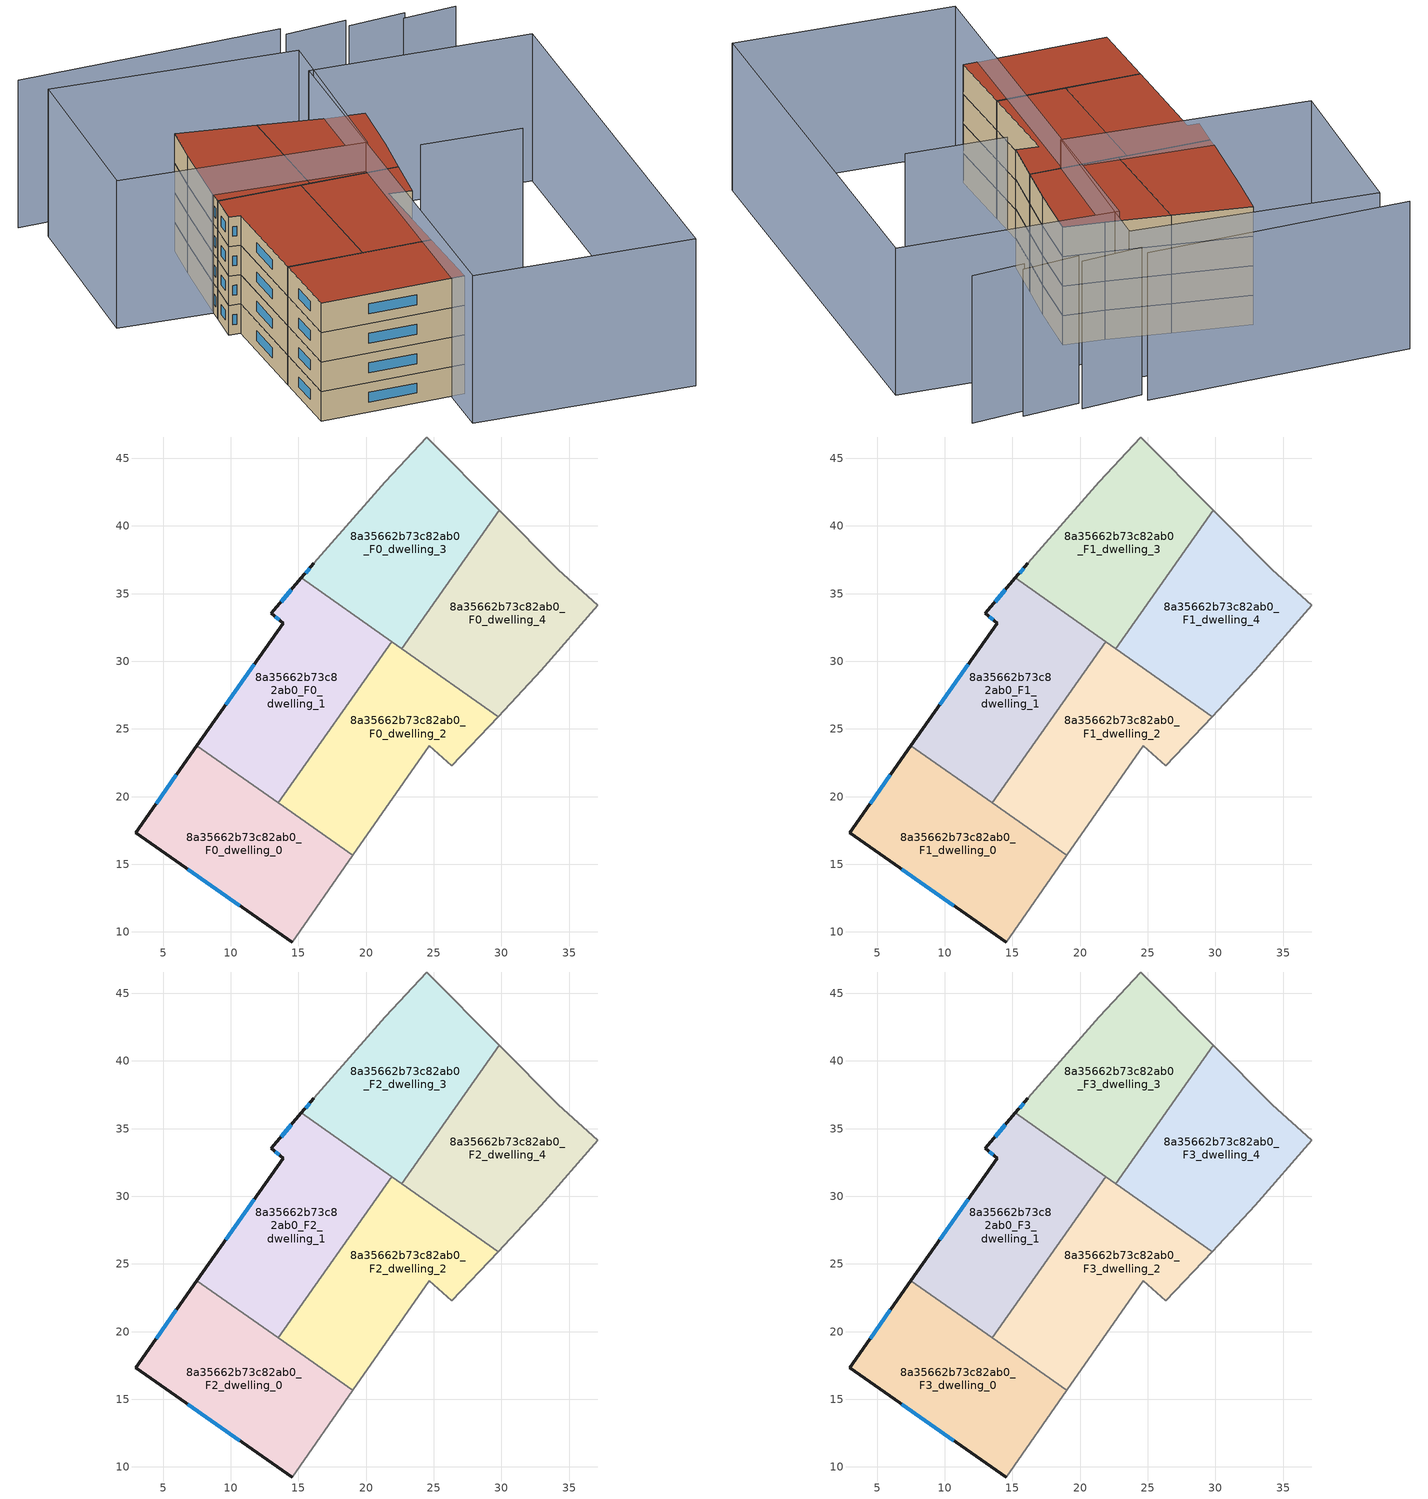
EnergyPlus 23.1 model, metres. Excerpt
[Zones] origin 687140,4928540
8a35662b73c82ab0_F0_dwelling_0
 floor ground (EU_floor_Construction): 19.01,15.66 14.53,9.26 2.97,17.35 7.5,23.76 z0
 wall outside (EU_wall_Construction): 7.5,23.76 2.97,17.35 14.53,9.26 z0:3
 wall adiabatic (EU_wall_Construction): 14.53,9.26 19.01,15.66 z0:3
 wall to 8a35662b73c82ab0_F0_dwelling_1 (EU_wall_Construction): 13.5,19.54 7.5,23.76 z0:3
 wall to 8a35662b73c82ab0_F0_dwelling_2 (EU_wall_Construction): 19.01,15.66 13.5,19.54 z0:3
 window (EU_Window_Construction): 6.82,14.65 10.68,11.95 / 5.99,21.62 4.48,19.49 z1:2
8a35662b73c82ab0_F0_dwelling_1
 floor ground (EU_floor_Construction): 21.89,31.46 13.5,19.54 7.5,23.76 13.87,32.81 12.98,33.55 15.21,36.16 z0
 wall outside (EU_wall_Construction): 15.21,36.16 12.98,33.55 13.87,32.81 7.5,23.76 z0:3
 wall to 8a35662b73c82ab0_F0_dwelling_3 (EU_wall_Construction): 21.89,31.46 15.21,36.16 z0:3
 wall to 8a35662b73c82ab0_F0_dwelling_2 (EU_wall_Construction): 13.5,19.54 21.89,31.46 z0:3
 window (EU_Window_Construction): 13.28,33.3 13.58,33.05 / 14.47,35.29 13.73,34.42 / 11.75,29.79 9.62,26.78 z1:2
8a35662b73c82ab0_F0_dwelling_2
 floor ground (EU_floor_Construction): 29.75,25.92 26.35,22.29 24.68,23.77 19.01,15.66 13.5,19.54 21.89,31.46 z0
 wall adiabatic (EU_wall_Construction): 19.01,15.66 24.68,23.77 26.35,22.29 29.75,25.92 z0:3
 wall to 8a35662b73c82ab0_F0_dwelling_4 (EU_wall_Construction): 29.75,25.92 22.63,30.93 z0:3
 wall to 8a35662b73c82ab0_F0_dwelling_3 (EU_wall_Construction): 22.63,30.94 21.89,31.46 z0:3
8a35662b73c82ab0_F0_dwelling_3
 floor ground (EU_floor_Construction): 24.48,46.58 29.84,41.18 22.63,30.93 15.21,36.16 16.15,37.26 21.43,43.26 z0
 wall outside (EU_wall_Construction): 16.15,37.26 15.21,36.16 z0:3
 wall adiabatic (EU_wall_Construction): 29.84,41.18 24.48,46.58 21.43,43.26 16.15,37.26 z0:3
 wall to 8a35662b73c82ab0_F0_dwelling_4 (EU_wall_Construction): 22.63,30.93 29.85,41.18 z0:3
 window (EU_Window_Construction): 15.84,36.89 15.53,36.52 z1:2
8a35662b73c82ab0_F0_dwelling_4
 floor ground (EU_floor_Construction): 34.22,36.78 37.13,34.14 32.95,29.34 29.75,25.92 22.63,30.93 29.84,41.18 z0
 wall adiabatic (EU_wall_Construction): 29.75,25.92 32.95,29.34 37.13,34.14 34.22,36.78 29.84,41.18 z0:3
8a35662b73c82ab0_F1_dwelling_0
 floor to 8a35662b73c82ab0_F0_dwelling_0 (EU_floor_Construction): 19.01,15.66 14.53,9.26 2.97,17.35 7.5,23.76 z3
 wall outside (EU_wall_Construction): 7.5,23.76 2.97,17.35 14.53,9.26 z3:6
 wall adiabatic (EU_wall_Construction): 14.53,9.26 19.01,15.66 z3:6
 wall to 8a35662b73c82ab0_F1_dwelling_1 (EU_wall_Construction): 13.5,19.54 7.5,23.76 z3:6
 wall to 8a35662b73c82ab0_F1_dwelling_2 (EU_wall_Construction): 19.01,15.66 13.5,19.54 z3:6
 window (EU_Window_Construction): 6.82,14.65 10.68,11.95 / 5.99,21.62 4.48,19.49 z4:5
8a35662b73c82ab0_F1_dwelling_1
 floor to 8a35662b73c82ab0_F0_dwelling_1 (EU_floor_Construction): 21.89,31.46 13.5,19.54 7.5,23.76 13.87,32.81 12.98,33.55 15.21,36.16 z3
 wall outside (EU_wall_Construction): 15.21,36.16 12.98,33.55 13.87,32.81 7.5,23.76 z3:6
 wall to 8a35662b73c82ab0_F1_dwelling_3 (EU_wall_Construction): 21.89,31.46 15.21,36.16 z3:6
 wall to 8a35662b73c82ab0_F1_dwelling_2 (EU_wall_Construction): 13.5,19.54 21.89,31.46 z3:6
 window (EU_Window_Construction): 13.28,33.3 13.58,33.05 / 14.47,35.29 13.73,34.42 / 11.75,29.79 9.62,26.78 z4:5
8a35662b73c82ab0_F1_dwelling_2
 floor to 8a35662b73c82ab0_F0_dwelling_2 (EU_floor_Construction): 29.75,25.92 26.35,22.29 24.68,23.77 19.01,15.66 13.5,19.54 21.89,31.46 z3
 wall adiabatic (EU_wall_Construction): 19.01,15.66 24.68,23.77 26.35,22.29 29.75,25.92 z3:6
 wall to 8a35662b73c82ab0_F1_dwelling_4 (EU_wall_Construction): 29.75,25.92 22.63,30.93 z3:6
 wall to 8a35662b73c82ab0_F1_dwelling_3 (EU_wall_Construction): 22.63,30.94 21.89,31.46 z3:6
8a35662b73c82ab0_F1_dwelling_3
 floor to 8a35662b73c82ab0_F0_dwelling_3 (EU_floor_Construction): 24.48,46.58 29.84,41.18 22.63,30.93 15.21,36.16 16.15,37.26 21.43,43.26 z3
 wall outside (EU_wall_Construction): 16.15,37.26 15.21,36.16 z3:6
 wall adiabatic (EU_wall_Construction): 29.84,41.18 24.48,46.58 21.43,43.26 16.15,37.26 z3:6
 wall to 8a35662b73c82ab0_F1_dwelling_4 (EU_wall_Construction): 22.63,30.93 29.85,41.18 z3:6
 window (EU_Window_Construction): 15.84,36.89 15.53,36.52 z4:5
8a35662b73c82ab0_F1_dwelling_4
 floor to 8a35662b73c82ab0_F0_dwelling_4 (EU_floor_Construction): 34.22,36.78 37.13,34.14 32.95,29.34 29.75,25.92 22.63,30.93 29.84,41.18 z3
 wall adiabatic (EU_wall_Construction): 29.75,25.92 32.95,29.34 37.13,34.14 34.22,36.78 29.84,41.18 z3:6
8a35662b73c82ab0_F2_dwelling_0
 floor to 8a35662b73c82ab0_F1_dwelling_0 (EU_floor_Construction): 19.01,15.66 14.53,9.26 2.97,17.35 7.5,23.76 z6
 wall outside (EU_wall_Construction): 7.5,23.76 2.97,17.35 14.53,9.26 z6:9
 wall adiabatic (EU_wall_Construction): 14.53,9.26 19.01,15.66 z6:9
 wall to 8a35662b73c82ab0_F2_dwelling_1 (EU_wall_Construction): 13.5,19.54 7.5,23.76 z6:9
 wall to 8a35662b73c82ab0_F2_dwelling_2 (EU_wall_Construction): 19.01,15.66 13.5,19.54 z6:9
 window (EU_Window_Construction): 6.82,14.65 10.68,11.95 / 5.99,21.62 4.48,19.49 z7:8
8a35662b73c82ab0_F2_dwelling_1
 floor to 8a35662b73c82ab0_F1_dwelling_1 (EU_floor_Construction): 21.89,31.46 13.5,19.54 7.5,23.76 13.87,32.81 12.98,33.55 15.21,36.16 z6
 wall outside (EU_wall_Construction): 15.21,36.16 12.98,33.55 13.87,32.81 7.5,23.76 z6:9
 wall to 8a35662b73c82ab0_F2_dwelling_3 (EU_wall_Construction): 21.89,31.46 15.21,36.16 z6:9
 wall to 8a35662b73c82ab0_F2_dwelling_2 (EU_wall_Construction): 13.5,19.54 21.89,31.46 z6:9
 window (EU_Window_Construction): 13.28,33.3 13.58,33.05 / 14.47,35.29 13.73,34.42 / 11.75,29.79 9.62,26.78 z7:8
8a35662b73c82ab0_F2_dwelling_2
 floor to 8a35662b73c82ab0_F1_dwelling_2 (EU_floor_Construction): 29.75,25.92 26.35,22.29 24.68,23.77 19.01,15.66 13.5,19.54 21.89,31.46 z6
 wall adiabatic (EU_wall_Construction): 19.01,15.66 24.68,23.77 26.35,22.29 29.75,25.92 z6:9
 wall to 8a35662b73c82ab0_F2_dwelling_4 (EU_wall_Construction): 29.75,25.92 22.63,30.93 z6:9
 wall to 8a35662b73c82ab0_F2_dwelling_3 (EU_wall_Construction): 22.63,30.94 21.89,31.46 z6:9
8a35662b73c82ab0_F2_dwelling_3
 floor to 8a35662b73c82ab0_F1_dwelling_3 (EU_floor_Construction): 24.48,46.58 29.84,41.18 22.63,30.93 15.21,36.16 16.15,37.26 21.43,43.26 z6
 wall outside (EU_wall_Construction): 16.15,37.26 15.21,36.16 z6:9
 wall adiabatic (EU_wall_Construction): 29.84,41.18 24.48,46.58 21.43,43.26 16.15,37.26 z6:9
 wall to 8a35662b73c82ab0_F2_dwelling_4 (EU_wall_Construction): 22.63,30.93 29.85,41.18 z6:9
 window (EU_Window_Construction): 15.84,36.89 15.53,36.52 z7:8
8a35662b73c82ab0_F2_dwelling_4
 floor to 8a35662b73c82ab0_F1_dwelling_4 (EU_floor_Construction): 34.22,36.78 37.13,34.14 32.95,29.34 29.75,25.92 22.63,30.93 29.84,41.18 z6
 wall adiabatic (EU_wall_Construction): 29.75,25.92 32.95,29.34 37.13,34.14 34.22,36.78 29.84,41.18 z6:9
8a35662b73c82ab0_F3_dwelling_0
 floor to 8a35662b73c82ab0_F2_dwelling_0 (EU_floor_Construction): 19.01,15.66 14.53,9.26 2.97,17.35 7.5,23.76 z9
 wall outside (EU_wall_Construction): 7.5,23.76 2.97,17.35 14.53,9.26 z9:12
 wall adiabatic (EU_wall_Construction): 14.53,9.26 19.01,15.66 z9:12
 wall to 8a35662b73c82ab0_F3_dwelling_1 (EU_wall_Construction): 13.5,19.54 7.5,23.76 z9:12
 wall to 8a35662b73c82ab0_F3_dwelling_2 (EU_wall_Construction): 19.01,15.66 13.5,19.54 z9:12
 window (EU_Window_Construction): 6.82,14.65 10.68,11.95 / 5.99,21.62 4.48,19.49 z10:11
 roof outside (EU_roof_Construction): 14.53,9.26 19.01,15.66 7.5,23.76 2.97,17.35 z12
8a35662b73c82ab0_F3_dwelling_1
 floor to 8a35662b73c82ab0_F2_dwelling_1 (EU_floor_Construction): 21.89,31.46 13.5,19.54 7.5,23.76 13.87,32.81 12.98,33.55 15.21,36.16 z9
 wall outside (EU_wall_Construction): 15.21,36.16 12.98,33.55 13.87,32.81 7.5,23.76 z9:12
 wall to 8a35662b73c82ab0_F3_dwelling_3 (EU_wall_Construction): 21.89,31.46 15.21,36.16 z9:12
 wall to 8a35662b73c82ab0_F3_dwelling_2 (EU_wall_Construction): 13.5,19.54 21.89,31.46 z9:12
 window (EU_Window_Construction): 13.28,33.3 13.58,33.05 / 14.47,35.29 13.73,34.42 / 11.75,29.79 9.62,26.78 z10:11
 roof outside (EU_roof_Construction): 13.5,19.54 21.89,31.46 15.21,36.16 12.98,33.55 13.87,32.81 7.5,23.76 z12
8a35662b73c82ab0_F3_dwelling_2
 floor to 8a35662b73c82ab0_F2_dwelling_2 (EU_floor_Construction): 29.75,25.92 26.35,22.29 24.68,23.77 19.01,15.66 13.5,19.54 21.89,31.46 z9
 wall adiabatic (EU_wall_Construction): 19.01,15.66 24.68,23.77 26.35,22.29 29.75,25.92 z9:12
 wall to 8a35662b73c82ab0_F3_dwelling_4 (EU_wall_Construction): 29.75,25.92 22.63,30.93 z9:12
 wall to 8a35662b73c82ab0_F3_dwelling_3 (EU_wall_Construction): 22.63,30.94 21.89,31.46 z9:12
 roof outside (EU_roof_Construction): 26.35,22.29 29.75,25.92 21.89,31.46 13.5,19.54 19.01,15.66 24.68,23.77 z12
8a35662b73c82ab0_F3_dwelling_3
 floor to 8a35662b73c82ab0_F2_dwelling_3 (EU_floor_Construction): 24.48,46.58 29.84,41.18 22.63,30.93 15.21,36.16 16.15,37.26 21.43,43.26 z9
 wall outside (EU_wall_Construction): 16.15,37.26 15.21,36.16 z9:12
 wall adiabatic (EU_wall_Construction): 29.84,41.18 24.48,46.58 21.43,43.26 16.15,37.26 z9:12
 wall to 8a35662b73c82ab0_F3_dwelling_4 (EU_wall_Construction): 22.63,30.93 29.85,41.18 z9:12
 window (EU_Window_Construction): 15.84,36.89 15.53,36.52 z10:11
 roof outside (EU_roof_Construction): 22.63,30.93 29.84,41.18 24.48,46.58 21.43,43.26 16.15,37.26 15.21,36.16 z12
8a35662b73c82ab0_F3_dwelling_4
 floor to 8a35662b73c82ab0_F2_dwelling_4 (EU_floor_Construction): 34.22,36.78 37.13,34.14 32.95,29.34 29.75,25.92 22.63,30.93 29.84,41.18 z9
 wall adiabatic (EU_wall_Construction): 29.75,25.92 32.95,29.34 37.13,34.14 34.22,36.78 29.84,41.18 z9:12
 roof outside (EU_roof_Construction): 32.95,29.34 37.13,34.14 34.22,36.78 29.84,41.18 22.63,30.93 29.75,25.92 z12
shading: 29.56,23.38 37.25,17.33 / 54.62,35.41 50.08,38.12 / 51.04,38.62 46.14,41.48 / 46.88,42.35 41.65,45.44 / 42.26,46.48 20.95,61.15 / 53.66,26.64 27,-7.7 / 27,-7.7 9.96,5.52 / 9.96,5.52 36.62,39.86 / 36.62,39.86 53.66,26.64 / 8.78,42.91 20.93,57.88 / 20.93,57.88 39.55,42.76 / 39.55,42.76 27.4,27.8 / 27.4,27.8 8.78,42.91 z0:15
[Building]
EU S2 Campaign: North Axis=0; Terrain=City; Solar Distribution=FullExterior
[Site:Location]
Bologna: Latitude=44.5; Longitude=11.25; Time Zone=1; Elevation=37
[SizingPeriod:WeatherFileDays]
AnnualSizingPeriod: Begin Month=1; Begin Day of Month=1; End Month=12; End Day of Month=31; Day of Week for Start Day=Monday; Use Weather File Daylight Saving Period=No; Use Weather File Rain and Snow Indicators=No
[MATERIAL]
EU_InternalMass_Material: Roughness=MediumRough; Thickness=0.1; Conductivity=1; Density=1800; Specific Heat=900; Thermal Absorptance=0.9; Solar Absorptance=0.7; Visible Absorptance=0.7
[MATERIAL:NOMASS] Roughness=MediumRough; Thermal Absorptance=0.9; Solar Absorptance=0.7; Visible Absorptance=0.7
Name | Thermal Resistance
EU_wall_NoMass | 0.937881
EU_roof_NoMass | 0.548572
EU_floor_NoMass | 0.71348
[WINDOWMATERIAL:SIMPLEGLAZINGSYSTEM]
EU_Window_SimpleGlazing: UFactor=4.25633; Solar Heat Gain Coefficient=0.85; Visible Transmittance=0.85
[CONSTRUCTION]
EU_wall_Construction: EU_wall_NoMass
EU_roof_Construction: EU_roof_NoMass
EU_floor_Construction: EU_floor_NoMass
EU_Window_Construction: EU_Window_SimpleGlazing
EU_InternalMass_Construction: EU_InternalMass_Material
[ZONE] Type=1; Multiplier=1; Ceiling Height=autocalculate; Floor Area=autocalculate; Part of Total Floor Area=Yes
Name | Volume
8a35662b73c82ab0_F0_dwelling_0; 8a35662b73c82ab0_F1_dwelling_0; 8a35662b73c82ab0_F2_dwelling_0; 8a35662b73c82ab0_F3_dwelling_0 | 331.113
8a35662b73c82ab0_F0_dwelling_1; 8a35662b73c82ab0_F1_dwelling_1; 8a35662b73c82ab0_F2_dwelling_1; 8a35662b73c82ab0_F3_dwelling_1 | 331.065
8a35662b73c82ab0_F0_dwelling_2 | 331.076
8a35662b73c82ab0_F1_dwelling_2; 8a35662b73c82ab0_F2_dwelling_2; 8a35662b73c82ab0_F3_dwelling_2 | 331.077
8a35662b73c82ab0_F0_dwelling_3 | 331.102
8a35662b73c82ab0_F1_dwelling_3; 8a35662b73c82ab0_F2_dwelling_3; 8a35662b73c82ab0_F3_dwelling_3 | 331.1
8a35662b73c82ab0_F0_dwelling_4 | 331.094
8a35662b73c82ab0_F1_dwelling_4; 8a35662b73c82ab0_F2_dwelling_4; 8a35662b73c82ab0_F3_dwelling_4 | 331.095
[INTERNALMASS] Construction=EU_InternalMass_Construction
Name | Zone or ZoneList | Surface Area
8a35662b73c82ab0_F0_dwelling_0_EU_InternalMass | 8a35662b73c82ab0_F0_dwelling_0 | 110.371
8a35662b73c82ab0_F0_dwelling_1_EU_InternalMass | 8a35662b73c82ab0_F0_dwelling_1 | 110.356
8a35662b73c82ab0_F0_dwelling_2_EU_InternalMass | 8a35662b73c82ab0_F0_dwelling_2 | 110.361
8a35662b73c82ab0_F0_dwelling_3_EU_InternalMass | 8a35662b73c82ab0_F0_dwelling_3 | 110.368
8a35662b73c82ab0_F0_dwelling_4_EU_InternalMass | 8a35662b73c82ab0_F0_dwelling_4 | 110.364
8a35662b73c82ab0_F1_dwelling_0_EU_InternalMass | 8a35662b73c82ab0_F1_dwelling_0 | 110.371
8a35662b73c82ab0_F1_dwelling_1_EU_InternalMass | 8a35662b73c82ab0_F1_dwelling_1 | 110.356
8a35662b73c82ab0_F1_dwelling_2_EU_InternalMass | 8a35662b73c82ab0_F1_dwelling_2 | 110.361
8a35662b73c82ab0_F1_dwelling_3_EU_InternalMass | 8a35662b73c82ab0_F1_dwelling_3 | 110.368
8a35662b73c82ab0_F1_dwelling_4_EU_InternalMass | 8a35662b73c82ab0_F1_dwelling_4 | 110.364
8a35662b73c82ab0_F2_dwelling_0_EU_InternalMass | 8a35662b73c82ab0_F2_dwelling_0 | 110.371
8a35662b73c82ab0_F2_dwelling_1_EU_InternalMass | 8a35662b73c82ab0_F2_dwelling_1 | 110.356
8a35662b73c82ab0_F2_dwelling_2_EU_InternalMass | 8a35662b73c82ab0_F2_dwelling_2 | 110.361
8a35662b73c82ab0_F2_dwelling_3_EU_InternalMass | 8a35662b73c82ab0_F2_dwelling_3 | 110.368
8a35662b73c82ab0_F2_dwelling_4_EU_InternalMass | 8a35662b73c82ab0_F2_dwelling_4 | 110.364
8a35662b73c82ab0_F3_dwelling_0_EU_InternalMass | 8a35662b73c82ab0_F3_dwelling_0 | 110.371
8a35662b73c82ab0_F3_dwelling_1_EU_InternalMass | 8a35662b73c82ab0_F3_dwelling_1 | 110.356
8a35662b73c82ab0_F3_dwelling_2_EU_InternalMass | 8a35662b73c82ab0_F3_dwelling_2 | 110.361
8a35662b73c82ab0_F3_dwelling_3_EU_InternalMass | 8a35662b73c82ab0_F3_dwelling_3 | 110.368
8a35662b73c82ab0_F3_dwelling_4_EU_InternalMass | 8a35662b73c82ab0_F3_dwelling_4 | 110.364
[OTHEREQUIPMENT] Fuel Type=Electricity; Design Level Calculation Method=Watts/Area; Power per Zone Floor Area=1; Fraction Latent=0; Fraction Radiant=0; Fraction Lost=0; Carbon Dioxide Generation Rate=0; EndUse Subcategory=EU_Step8_InternalGains
Name | Zone or ZoneList or Space or SpaceList | Schedule
EU_Step8_InternalGain_8a35662b73c82ab0_F0_dwelling_0_f000 | 8a35662b73c82ab0_F0_dwelling_0 | EU_Step8_GainSchedule_8a35662b73c82ab0_F0_dwelling_0_f000
EU_Step8_InternalGain_8a35662b73c82ab0_F0_dwelling_1_f000 | 8a35662b73c82ab0_F0_dwelling_1 | EU_Step8_GainSchedule_8a35662b73c82ab0_F0_dwelling_1_f000
EU_Step8_InternalGain_8a35662b73c82ab0_F0_dwelling_2_f000 | 8a35662b73c82ab0_F0_dwelling_2 | EU_Step8_GainSchedule_8a35662b73c82ab0_F0_dwelling_2_f000
EU_Step8_InternalGain_8a35662b73c82ab0_F0_dwelling_3_f000 | 8a35662b73c82ab0_F0_dwelling_3 | EU_Step8_GainSchedule_8a35662b73c82ab0_F0_dwelling_3_f000
EU_Step8_InternalGain_8a35662b73c82ab0_F0_dwelling_4_f000 | 8a35662b73c82ab0_F0_dwelling_4 | EU_Step8_GainSchedule_8a35662b73c82ab0_F0_dwelling_4_f000
EU_Step8_InternalGain_8a35662b73c82ab0_F1_dwelling_0_f000 | 8a35662b73c82ab0_F1_dwelling_0 | EU_Step8_GainSchedule_8a35662b73c82ab0_F1_dwelling_0_f000
EU_Step8_InternalGain_8a35662b73c82ab0_F1_dwelling_1_f000 | 8a35662b73c82ab0_F1_dwelling_1 | EU_Step8_GainSchedule_8a35662b73c82ab0_F1_dwelling_1_f000
EU_Step8_InternalGain_8a35662b73c82ab0_F1_dwelling_2_f000 | 8a35662b73c82ab0_F1_dwelling_2 | EU_Step8_GainSchedule_8a35662b73c82ab0_F1_dwelling_2_f000
EU_Step8_InternalGain_8a35662b73c82ab0_F1_dwelling_3_f000 | 8a35662b73c82ab0_F1_dwelling_3 | EU_Step8_GainSchedule_8a35662b73c82ab0_F1_dwelling_3_f000
EU_Step8_InternalGain_8a35662b73c82ab0_F1_dwelling_4_f000 | 8a35662b73c82ab0_F1_dwelling_4 | EU_Step8_GainSchedule_8a35662b73c82ab0_F1_dwelling_4_f000
EU_Step8_InternalGain_8a35662b73c82ab0_F2_dwelling_0_f000 | 8a35662b73c82ab0_F2_dwelling_0 | EU_Step8_GainSchedule_8a35662b73c82ab0_F2_dwelling_0_f000
EU_Step8_InternalGain_8a35662b73c82ab0_F2_dwelling_1_f000 | 8a35662b73c82ab0_F2_dwelling_1 | EU_Step8_GainSchedule_8a35662b73c82ab0_F2_dwelling_1_f000
EU_Step8_InternalGain_8a35662b73c82ab0_F2_dwelling_2_f000 | 8a35662b73c82ab0_F2_dwelling_2 | EU_Step8_GainSchedule_8a35662b73c82ab0_F2_dwelling_2_f000
EU_Step8_InternalGain_8a35662b73c82ab0_F2_dwelling_3_f000 | 8a35662b73c82ab0_F2_dwelling_3 | EU_Step8_GainSchedule_8a35662b73c82ab0_F2_dwelling_3_f000
EU_Step8_InternalGain_8a35662b73c82ab0_F2_dwelling_4_f000 | 8a35662b73c82ab0_F2_dwelling_4 | EU_Step8_GainSchedule_8a35662b73c82ab0_F2_dwelling_4_f000
EU_Step8_InternalGain_8a35662b73c82ab0_F3_dwelling_0_f000 | 8a35662b73c82ab0_F3_dwelling_0 | EU_Step8_GainSchedule_8a35662b73c82ab0_F3_dwelling_0_f000
EU_Step8_InternalGain_8a35662b73c82ab0_F3_dwelling_1_f000 | 8a35662b73c82ab0_F3_dwelling_1 | EU_Step8_GainSchedule_8a35662b73c82ab0_F3_dwelling_1_f000
EU_Step8_InternalGain_8a35662b73c82ab0_F3_dwelling_2_f000 | 8a35662b73c82ab0_F3_dwelling_2 | EU_Step8_GainSchedule_8a35662b73c82ab0_F3_dwelling_2_f000
EU_Step8_InternalGain_8a35662b73c82ab0_F3_dwelling_3_f000 | 8a35662b73c82ab0_F3_dwelling_3 | EU_Step8_GainSchedule_8a35662b73c82ab0_F3_dwelling_3_f000
EU_Step8_InternalGain_8a35662b73c82ab0_F3_dwelling_4_f000 | 8a35662b73c82ab0_F3_dwelling_4 | EU_Step8_GainSchedule_8a35662b73c82ab0_F3_dwelling_4_f000
[ZONEVENTILATION:DESIGNFLOWRATE] Schedule=EU_AlwaysOn; Design Flow Rate Calculation Method=AirChanges/Hour; Air Changes per Hour=0.687892; Ventilation Type=Natural; Fan Pressure Rise=0; Fan Total Efficiency=1; Constant Term Coefficient=1; Temperature Term Coefficient=0; Velocity Term Coefficient=0; Velocity Squared Term Coefficient=0; Minimum Indoor Temperature=-100; Maximum Indoor Temperature=100; Delta Temperature=-100; Minimum Outdoor Temperature=-100; Maximum Outdoor Temperature=100; Maximum Wind Speed=40
Name | Zone or ZoneList or Space or SpaceList
EU_ConstantAir_8a35662b73c82ab0_F0_dwelling_0 | 8a35662b73c82ab0_F0_dwelling_0
EU_ConstantAir_8a35662b73c82ab0_F0_dwelling_1 | 8a35662b73c82ab0_F0_dwelling_1
EU_ConstantAir_8a35662b73c82ab0_F0_dwelling_2 | 8a35662b73c82ab0_F0_dwelling_2
EU_ConstantAir_8a35662b73c82ab0_F0_dwelling_3 | 8a35662b73c82ab0_F0_dwelling_3
EU_ConstantAir_8a35662b73c82ab0_F0_dwelling_4 | 8a35662b73c82ab0_F0_dwelling_4
EU_ConstantAir_8a35662b73c82ab0_F1_dwelling_0 | 8a35662b73c82ab0_F1_dwelling_0
EU_ConstantAir_8a35662b73c82ab0_F1_dwelling_1 | 8a35662b73c82ab0_F1_dwelling_1
EU_ConstantAir_8a35662b73c82ab0_F1_dwelling_2 | 8a35662b73c82ab0_F1_dwelling_2
EU_ConstantAir_8a35662b73c82ab0_F1_dwelling_3 | 8a35662b73c82ab0_F1_dwelling_3
EU_ConstantAir_8a35662b73c82ab0_F1_dwelling_4 | 8a35662b73c82ab0_F1_dwelling_4
EU_ConstantAir_8a35662b73c82ab0_F2_dwelling_0 | 8a35662b73c82ab0_F2_dwelling_0
EU_ConstantAir_8a35662b73c82ab0_F2_dwelling_1 | 8a35662b73c82ab0_F2_dwelling_1
EU_ConstantAir_8a35662b73c82ab0_F2_dwelling_2 | 8a35662b73c82ab0_F2_dwelling_2
EU_ConstantAir_8a35662b73c82ab0_F2_dwelling_3 | 8a35662b73c82ab0_F2_dwelling_3
EU_ConstantAir_8a35662b73c82ab0_F2_dwelling_4 | 8a35662b73c82ab0_F2_dwelling_4
EU_ConstantAir_8a35662b73c82ab0_F3_dwelling_0 | 8a35662b73c82ab0_F3_dwelling_0
EU_ConstantAir_8a35662b73c82ab0_F3_dwelling_1 | 8a35662b73c82ab0_F3_dwelling_1
EU_ConstantAir_8a35662b73c82ab0_F3_dwelling_2 | 8a35662b73c82ab0_F3_dwelling_2
EU_ConstantAir_8a35662b73c82ab0_F3_dwelling_3 | 8a35662b73c82ab0_F3_dwelling_3
EU_ConstantAir_8a35662b73c82ab0_F3_dwelling_4 | 8a35662b73c82ab0_F3_dwelling_4
[HVACTEMPLATE:THERMOSTAT] Constant Heating Setpoint=20; Constant Cooling Setpoint=50
EU_HeatOnly_8a35662b73c82ab0_F0_dwelling_0; EU_HeatOnly_8a35662b73c82ab0_F0_dwelling_1; EU_HeatOnly_8a35662b73c82ab0_F0_dwelling_2; EU_HeatOnly_8a35662b73c82ab0_F0_dwelling_3; EU_HeatOnly_8a35662b73c82ab0_F0_dwelling_4; EU_HeatOnly_8a35662b73c82ab0_F1_dwelling_0; EU_HeatOnly_8a35662b73c82ab0_F1_dwelling_1; EU_HeatOnly_8a35662b73c82ab0_F1_dwelling_2; EU_HeatOnly_8a35662b73c82ab0_F1_dwelling_3; EU_HeatOnly_8a35662b73c82ab0_F1_dwelling_4; EU_HeatOnly_8a35662b73c82ab0_F2_dwelling_0; EU_HeatOnly_8a35662b73c82ab0_F2_dwelling_1; EU_HeatOnly_8a35662b73c82ab0_F2_dwelling_2; EU_HeatOnly_8a35662b73c82ab0_F2_dwelling_3; EU_HeatOnly_8a35662b73c82ab0_F2_dwelling_4; EU_HeatOnly_8a35662b73c82ab0_F3_dwelling_0; EU_HeatOnly_8a35662b73c82ab0_F3_dwelling_1; EU_HeatOnly_8a35662b73c82ab0_F3_dwelling_2; EU_HeatOnly_8a35662b73c82ab0_F3_dwelling_3; EU_HeatOnly_8a35662b73c82ab0_F3_dwelling_4
[HVACTEMPLATE:ZONE:IDEALLOADSAIRSYSTEM] System Availability Schedule=EU_AlwaysOn; Maximum Heating Supply Air Temperature=50; Minimum Cooling Supply Air Temperature=13; Maximum Heating Supply Air Humidity Ratio=0.0156; Minimum Cooling Supply Air Humidity Ratio=0.0077; Heating Limit=NoLimit; Cooling Limit=NoLimit; Heating Availability Schedule=EU_AlwaysOn; Cooling Availability Schedule=EU_CoolingOff; Dehumidification Control Type=ConstantSensibleHeatRatio; Cooling Sensible Heat Ratio=0.7; Dehumidification Setpoint=60; Humidification Control Type=None; Humidification Setpoint=30; Outdoor Air Method=None; Outdoor Air Flow Rate per Person=0.00944; Outdoor Air Flow Rate per Zone Floor Area=0; Outdoor Air Flow Rate per Zone=0; Demand Controlled Ventilation Type=None; Outdoor Air Economizer Type=NoEconomizer; Heat Recovery Type=None; Sensible Heat Recovery Effectiveness=0.7; Latent Heat Recovery Effectiveness=0.65
Name | Template Thermostat
8a35662b73c82ab0_F0_dwelling_0 | EU_HeatOnly_8a35662b73c82ab0_F0_dwelling_0
8a35662b73c82ab0_F0_dwelling_1 | EU_HeatOnly_8a35662b73c82ab0_F0_dwelling_1
8a35662b73c82ab0_F0_dwelling_2 | EU_HeatOnly_8a35662b73c82ab0_F0_dwelling_2
8a35662b73c82ab0_F0_dwelling_3 | EU_HeatOnly_8a35662b73c82ab0_F0_dwelling_3
8a35662b73c82ab0_F0_dwelling_4 | EU_HeatOnly_8a35662b73c82ab0_F0_dwelling_4
8a35662b73c82ab0_F1_dwelling_0 | EU_HeatOnly_8a35662b73c82ab0_F1_dwelling_0
8a35662b73c82ab0_F1_dwelling_1 | EU_HeatOnly_8a35662b73c82ab0_F1_dwelling_1
8a35662b73c82ab0_F1_dwelling_2 | EU_HeatOnly_8a35662b73c82ab0_F1_dwelling_2
8a35662b73c82ab0_F1_dwelling_3 | EU_HeatOnly_8a35662b73c82ab0_F1_dwelling_3
8a35662b73c82ab0_F1_dwelling_4 | EU_HeatOnly_8a35662b73c82ab0_F1_dwelling_4
8a35662b73c82ab0_F2_dwelling_0 | EU_HeatOnly_8a35662b73c82ab0_F2_dwelling_0
8a35662b73c82ab0_F2_dwelling_1 | EU_HeatOnly_8a35662b73c82ab0_F2_dwelling_1
8a35662b73c82ab0_F2_dwelling_2 | EU_HeatOnly_8a35662b73c82ab0_F2_dwelling_2
8a35662b73c82ab0_F2_dwelling_3 | EU_HeatOnly_8a35662b73c82ab0_F2_dwelling_3
8a35662b73c82ab0_F2_dwelling_4 | EU_HeatOnly_8a35662b73c82ab0_F2_dwelling_4
8a35662b73c82ab0_F3_dwelling_0 | EU_HeatOnly_8a35662b73c82ab0_F3_dwelling_0
8a35662b73c82ab0_F3_dwelling_1 | EU_HeatOnly_8a35662b73c82ab0_F3_dwelling_1
8a35662b73c82ab0_F3_dwelling_2 | EU_HeatOnly_8a35662b73c82ab0_F3_dwelling_2
8a35662b73c82ab0_F3_dwelling_3 | EU_HeatOnly_8a35662b73c82ab0_F3_dwelling_3
8a35662b73c82ab0_F3_dwelling_4 | EU_HeatOnly_8a35662b73c82ab0_F3_dwelling_4
[SIZING:ZONE] Zone Cooling Design Supply Air Temperature Input Method=SupplyAirTemperature; Zone Cooling Design Supply Air Temperature=13; Zone Heating Design Supply Air Temperature Input Method=SupplyAirTemperature; Zone Heating Design Supply Air Temperature=50; Zone Cooling Design Supply Air Humidity Ratio=0.008; Zone Heating Design Supply Air Humidity Ratio=0.008; Cooling Design Air Flow Method=DesignDay; Cooling Design Air Flow Rate=0; Cooling Minimum Air Flow per Zone Floor Area=0.000762; Cooling Minimum Air Flow=0; Cooling Minimum Air Flow Fraction=0.2; Heating Design Air Flow Method=DesignDay; Heating Design Air Flow Rate=0; Heating Maximum Air Flow per Zone Floor Area=0.002032; Heating Maximum Air Flow=0.141576; Heating Maximum Air Flow Fraction=0.3; Account for Dedicated Outdoor Air System=No; Dedicated Outdoor Air System Control Strategy=NeutralSupplyAir; Dedicated Outdoor Air Low Setpoint Temperature for Design=autosize; Dedicated Outdoor Air High Setpoint Temperature for Design=autosize; Zone Load Sizing Method=Sensible Load Only No Latent Load; Zone Latent Cooling Design Supply Air Humidity Ratio Input Method=HumidityRatioDifference; Zone Cooling Design Supply Air Humidity Ratio Difference=0.005; Zone Latent Heating Design Supply Air Humidity Ratio Input Method=HumidityRatioDifference; Zone Humidification Design Supply Air Humidity Ratio Difference=0.005
8a35662b73c82ab0_F0_dwelling_0; 8a35662b73c82ab0_F0_dwelling_1; 8a35662b73c82ab0_F0_dwelling_2; 8a35662b73c82ab0_F0_dwelling_3; 8a35662b73c82ab0_F0_dwelling_4; 8a35662b73c82ab0_F1_dwelling_0; 8a35662b73c82ab0_F1_dwelling_1; 8a35662b73c82ab0_F1_dwelling_2; 8a35662b73c82ab0_F1_dwelling_3; 8a35662b73c82ab0_F1_dwelling_4; 8a35662b73c82ab0_F2_dwelling_0; 8a35662b73c82ab0_F2_dwelling_1; 8a35662b73c82ab0_F2_dwelling_2; 8a35662b73c82ab0_F2_dwelling_3; 8a35662b73c82ab0_F2_dwelling_4; 8a35662b73c82ab0_F3_dwelling_0; 8a35662b73c82ab0_F3_dwelling_1; 8a35662b73c82ab0_F3_dwelling_2; 8a35662b73c82ab0_F3_dwelling_3; 8a35662b73c82ab0_F3_dwelling_4
[SCHEDULE:CONSTANT]
Name | Hourly Value
EU_AlwaysOn | 1
EU_CoolingOff | 0
[SCHEDULE:FILE] Column Number=1; Rows to Skip at Top=0; Number of Hours of Data=8760; Column Separator=Comma; Interpolate to Timestep=No; Minutes per Item=60; Adjust Schedule for Daylight Savings=Yes
Name | File
EU_Step8_GainSchedule_8a35662b73c82ab0_F0_dwelling_0_f000 | ../../schedules/8a35662b73c82ab0/8a35662b73c82ab0_F0_dwelling_0_f000_gain.csv
EU_Step8_GainSchedule_8a35662b73c82ab0_F0_dwelling_1_f000 | ../../schedules/8a35662b73c82ab0/8a35662b73c82ab0_F0_dwelling_1_f000_gain.csv
EU_Step8_GainSchedule_8a35662b73c82ab0_F0_dwelling_2_f000 | ../../schedules/8a35662b73c82ab0/8a35662b73c82ab0_F0_dwelling_2_f000_gain.csv
EU_Step8_GainSchedule_8a35662b73c82ab0_F0_dwelling_3_f000 | ../../schedules/8a35662b73c82ab0/8a35662b73c82ab0_F0_dwelling_3_f000_gain.csv
EU_Step8_GainSchedule_8a35662b73c82ab0_F0_dwelling_4_f000 | ../../schedules/8a35662b73c82ab0/8a35662b73c82ab0_F0_dwelling_4_f000_gain.csv
EU_Step8_GainSchedule_8a35662b73c82ab0_F1_dwelling_0_f000 | ../../schedules/8a35662b73c82ab0/8a35662b73c82ab0_F1_dwelling_0_f000_gain.csv
EU_Step8_GainSchedule_8a35662b73c82ab0_F1_dwelling_1_f000 | ../../schedules/8a35662b73c82ab0/8a35662b73c82ab0_F1_dwelling_1_f000_gain.csv
EU_Step8_GainSchedule_8a35662b73c82ab0_F1_dwelling_2_f000 | ../../schedules/8a35662b73c82ab0/8a35662b73c82ab0_F1_dwelling_2_f000_gain.csv
EU_Step8_GainSchedule_8a35662b73c82ab0_F1_dwelling_3_f000 | ../../schedules/8a35662b73c82ab0/8a35662b73c82ab0_F1_dwelling_3_f000_gain.csv
EU_Step8_GainSchedule_8a35662b73c82ab0_F1_dwelling_4_f000 | ../../schedules/8a35662b73c82ab0/8a35662b73c82ab0_F1_dwelling_4_f000_gain.csv
EU_Step8_GainSchedule_8a35662b73c82ab0_F2_dwelling_0_f000 | ../../schedules/8a35662b73c82ab0/8a35662b73c82ab0_F2_dwelling_0_f000_gain.csv
EU_Step8_GainSchedule_8a35662b73c82ab0_F2_dwelling_1_f000 | ../../schedules/8a35662b73c82ab0/8a35662b73c82ab0_F2_dwelling_1_f000_gain.csv
EU_Step8_GainSchedule_8a35662b73c82ab0_F2_dwelling_2_f000 | ../../schedules/8a35662b73c82ab0/8a35662b73c82ab0_F2_dwelling_2_f000_gain.csv
EU_Step8_GainSchedule_8a35662b73c82ab0_F2_dwelling_3_f000 | ../../schedules/8a35662b73c82ab0/8a35662b73c82ab0_F2_dwelling_3_f000_gain.csv
EU_Step8_GainSchedule_8a35662b73c82ab0_F2_dwelling_4_f000 | ../../schedules/8a35662b73c82ab0/8a35662b73c82ab0_F2_dwelling_4_f000_gain.csv
EU_Step8_GainSchedule_8a35662b73c82ab0_F3_dwelling_0_f000 | ../../schedules/8a35662b73c82ab0/8a35662b73c82ab0_F3_dwelling_0_f000_gain.csv
EU_Step8_GainSchedule_8a35662b73c82ab0_F3_dwelling_1_f000 | ../../schedules/8a35662b73c82ab0/8a35662b73c82ab0_F3_dwelling_1_f000_gain.csv
EU_Step8_GainSchedule_8a35662b73c82ab0_F3_dwelling_2_f000 | ../../schedules/8a35662b73c82ab0/8a35662b73c82ab0_F3_dwelling_2_f000_gain.csv
EU_Step8_GainSchedule_8a35662b73c82ab0_F3_dwelling_3_f000 | ../../schedules/8a35662b73c82ab0/8a35662b73c82ab0_F3_dwelling_3_f000_gain.csv
EU_Step8_GainSchedule_8a35662b73c82ab0_F3_dwelling_4_f000 | ../../schedules/8a35662b73c82ab0/8a35662b73c82ab0_F3_dwelling_4_f000_gain.csv
